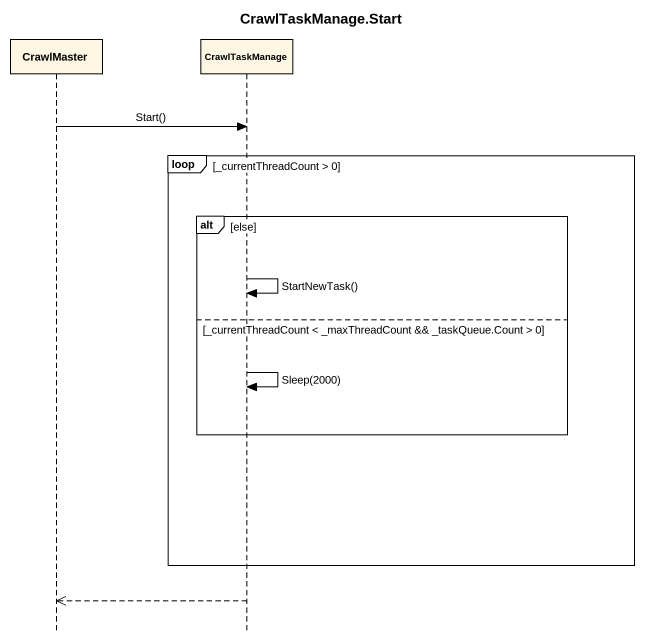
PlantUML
@startuml
title CrawlTaskManage.Start
hide footbox
participant CrawlMaster
participant CrawlTaskManage

CrawlMaster -> CrawlTaskManage : Start()
loop _currentThreadCount > 0
  alt else
    CrawlTaskManage -> CrawlTaskManage : StartNewTask()
  else _currentThreadCount < _maxThreadCount && _taskQueue.Count > 0
    CrawlTaskManage -> CrawlTaskManage : Sleep(2000)
  end
end
CrawlTaskManage -->> CrawlMaster
@enduml
